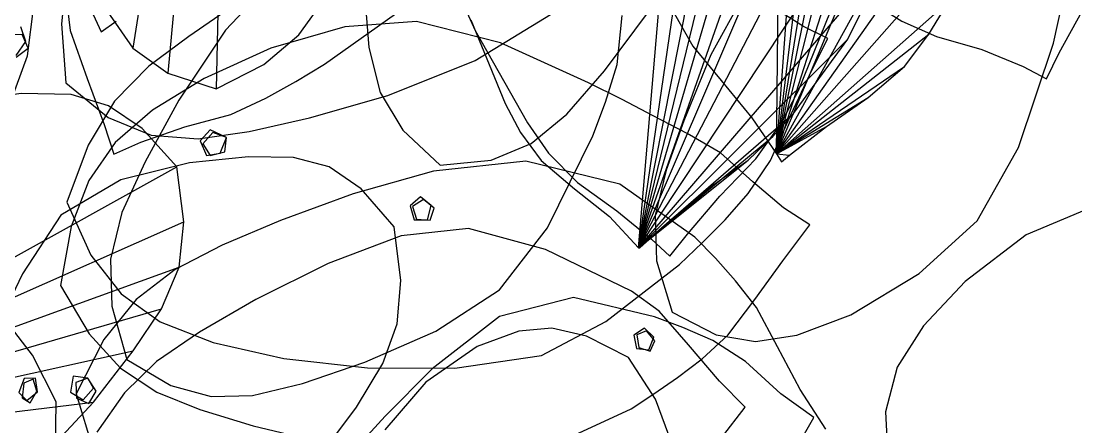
# Model space of a CAD drawing. Extents: x -23.2 to 18.8, y -18.4 to 11.3.
# Drawn here: x -4.2161 to -4.0751, y -0.6489 to -0.5947 of the extents above; entities that cross this region are included whole.
import ezdxf

# ---------------------------------------------------------------- set-up
doc = ezdxf.new("R2010")
doc.units = 0
doc.layers.add('FURNISHINGELEMENT', color=8, linetype='CONTINUOUS')

msp = doc.modelspace()

# ---------------------------------------------------------------- linework, layer by layer
at = {"layer": 'FURNISHINGELEMENT'}
for p, q in [((-4.11515, -0.61245, 4.45504), (-4.11397, -0.50754, 4.37193)), ((-4.1336, -0.625, 4.38993), (-4.12382, -0.51152, 4.30684)), ((-4.11515, -0.61245, 4.45504), (-4.10786, -0.51115, 4.37528)), ((-4.18797, -0.51232, 4.00612), (-4.20114, -0.59837, 3.94046)), ((-4.18797, -0.51232, 4.00612), (-4.19649, -0.60169, 3.93601)), ((-4.18797, -0.51232, 4.00612), (-4.19003, -0.6038, 3.93242)), ((-4.1336, -0.625, 4.38993), (-4.11734, -0.51476, 4.30967)), ((-4.11515, -0.61245, 4.45504), (-4.10336, -0.51499, 4.37923)), ((-4.1336, -0.625, 4.38993), (-4.1125, -0.51878, 4.31301)), ((-4.11515, -0.61245, 4.45504), (-4.09998, -0.51934, 4.38391)), ((-4.1336, -0.625, 4.38993), (-4.10885, -0.52386, 4.31689)), ((-4.11515, -0.61245, 4.45504), (-4.09726, -0.52428, 4.38931)), ((-4.1336, -0.625, 4.38993), (-4.106, -0.53085, 4.32173)), ((-4.11515, -0.61245, 4.45504), (-4.09445, -0.53016, 4.39541)), ((-4.11515, -0.61245, 4.45504), (-4.09109, -0.53749, 4.40251)), ((-4.1336, -0.625, 4.38993), (-4.10362, -0.54024, 4.32779)), ((-4.11515, -0.61245, 4.45504), (-4.08728, -0.54622, 4.41099)), ((-4.1336, -0.625, 4.38993), (-4.10168, -0.55074, 4.33434)), ((-4.11515, -0.61245, 4.45504), (-4.08381, -0.55582, 4.42111)), ((-4.1336, -0.625, 4.38993), (-4.10004, -0.56066, 4.3406)), ((-4.11515, -0.61245, 4.45504), (-4.08267, -0.56658, 4.43284)), ((-4.1336, -0.625, 4.38993), (-4.09882, -0.57256, 4.34849)), ((-4.11515, -0.61245, 4.45504), (-4.08582, -0.57926, 4.44225)), ((-4.16047, -0.58484, 4.30288), (-4.15542, -0.59601, 4.30993)), ((-4.1336, -0.625, 4.38993), (-4.10034, -0.58638, 4.35858)), ((-4.1056, -0.59714, 4.36756), (-4.10034, -0.58638, 4.35858)), ((-4.1056, -0.59714, 4.36756), (-4.10034, -0.58638, 4.35858)), ((-4.1056, -0.59714, 4.36756), (-4.10034, -0.58638, 4.35858)), ((-4.1056, -0.59714, 4.36756), (-4.10034, -0.58638, 4.35858)), ((-4.1056, -0.59714, 4.36756), (-4.10034, -0.58638, 4.35858)), ((-4.1056, -0.59714, 4.36756), (-4.10034, -0.58638, 4.35858)), ((-4.1056, -0.59714, 4.36756), (-4.10034, -0.58638, 4.35858)), ((-4.21006, -0.58849, 4.17257), (-4.21068, -0.59512, 4.16886)), ((-4.18134, -0.58807, 3.91808), (-4.18876, -0.59595, 3.90815)), ((-4.11833, -0.58913, 4.12724), (-4.12391, -0.59925, 4.11794)), ((-4.21023, -0.59035, 4.23331), (-4.20954, -0.59597, 4.23468)), ((-4.17026, -0.59047, 4.03719), (-4.16963, -0.59828, 4.03077)), ((-4.17896, -0.59658, 3.93977), (-4.17536, -0.59153, 3.94441)), ((-4.17896, -0.59658, 3.93977), (-4.17536, -0.59153, 3.94441)), ((-4.17896, -0.59658, 3.93977), (-4.17536, -0.59153, 3.94441)), ((-4.17896, -0.59658, 3.93977), (-4.17536, -0.59153, 3.94441)), ((-4.17896, -0.59658, 3.93977), (-4.17536, -0.59153, 3.94441)), ((-4.17896, -0.59658, 3.93977), (-4.17536, -0.59153, 3.94441)), ((-4.17896, -0.59658, 3.93977), (-4.17536, -0.59153, 3.94441)), ((-4.17896, -0.59658, 3.93977), (-4.17536, -0.59153, 3.94441)), ((-4.17896, -0.59658, 3.93977), (-4.17536, -0.59153, 3.94441)), ((-4.17896, -0.59658, 3.93977), (-4.17536, -0.59153, 3.94441)), ((-4.17896, -0.59658, 3.93977), (-4.17536, -0.59153, 3.94441)), ((-4.17896, -0.59658, 3.93977), (-4.17536, -0.59153, 3.94441)), ((-4.17896, -0.59658, 3.93977), (-4.17536, -0.59153, 3.94441)), ((-4.17896, -0.59658, 3.93977), (-4.17536, -0.59153, 3.94441)), ((-4.17896, -0.59658, 3.93977), (-4.17536, -0.59153, 3.94441)), ((-4.11222, -0.604, 4.30936), (-4.10678, -0.59064, 4.30348)), ((-4.21521, -0.59937, 4.23483), (-4.21439, -0.59268, 4.23886)), ((-4.18753, -0.59256, 4.25134), (-4.19368, -0.59678, 4.24558)), ((-4.17555, -0.60049, 4.23598), (-4.16468, -0.59278, 4.23114)), ((-4.13812, -0.60138, 4.03725), (-4.13213, -0.5933, 4.04494)), ((-4.11154, -0.59545, 4.29668), (-4.11637, -0.59243, 4.29941)), ((-4.11515, -0.61245, 4.45504), (-4.09214, -0.5921, 4.44912)), ((-4.10211, -0.59245, 4.5178), (-4.09839, -0.59475, 4.52006)), ((-4.09479, -0.59649, 4.45114), (-4.09214, -0.5921, 4.44912)), ((-4.09479, -0.59649, 4.45114), (-4.09214, -0.5921, 4.44912)), ((-4.09479, -0.59649, 4.45114), (-4.09214, -0.5921, 4.44912)), ((-4.09479, -0.59649, 4.45114), (-4.09214, -0.5921, 4.44912)), ((-4.09479, -0.59649, 4.45114), (-4.09214, -0.5921, 4.44912)), ((-4.09479, -0.59649, 4.45114), (-4.09214, -0.5921, 4.44912)), ((-4.07812, -0.59766, 4.14427), (-4.07698, -0.59241, 4.14566)), ((-4.20645, -0.59384, 4.15184), (-4.2054, -0.59616, 4.15239)), ((-4.2054, -0.59616, 4.15239), (-4.20338, -0.59473, 4.15328)), ((-4.20456, -0.59342, 3.94578), (-4.20114, -0.59837, 3.94046)), ((-4.20456, -0.59342, 3.94578), (-4.20114, -0.59837, 3.94046)), ((-4.20456, -0.59342, 3.94578), (-4.20114, -0.59837, 3.94046)), ((-4.20456, -0.59342, 3.94578), (-4.20114, -0.59837, 3.94046)), ((-4.20456, -0.59342, 3.94578), (-4.20114, -0.59837, 3.94046)), ((-4.20456, -0.59342, 3.94578), (-4.20114, -0.59837, 3.94046)), ((-4.20456, -0.59342, 3.94578), (-4.20114, -0.59837, 3.94046)), ((-4.20456, -0.59342, 3.94578), (-4.20114, -0.59837, 3.94046)), ((-4.20456, -0.59342, 3.94578), (-4.20114, -0.59837, 3.94046)), ((-4.20456, -0.59342, 3.94578), (-4.20114, -0.59837, 3.94046)), ((-4.20456, -0.59342, 3.94578), (-4.20114, -0.59837, 3.94046)), ((-4.20456, -0.59342, 3.94578), (-4.20114, -0.59837, 3.94046)), ((-4.15597, -0.59455, 4.3657), (-4.15139, -0.60575, 4.37604)), ((-4.15597, -0.59455, 4.3657), (-4.15139, -0.60575, 4.37604)), ((-4.15597, -0.59455, 4.3657), (-4.15139, -0.60575, 4.37604)), ((-4.15597, -0.59455, 4.3657), (-4.15139, -0.60575, 4.37604)), ((-4.15597, -0.59455, 4.3657), (-4.15139, -0.60575, 4.37604)), ((-4.15597, -0.59455, 4.3657), (-4.15139, -0.60575, 4.37604)), ((-4.15597, -0.59455, 4.3657), (-4.15139, -0.60575, 4.37604)), ((-4.15597, -0.59455, 4.3657), (-4.15139, -0.60575, 4.37604)), ((-4.15597, -0.59455, 4.3657), (-4.15139, -0.60575, 4.37604)), ((-4.15597, -0.59455, 4.3657), (-4.15139, -0.60575, 4.37604)), ((-4.15597, -0.59455, 4.3657), (-4.15139, -0.60575, 4.37604)), ((-4.15597, -0.59455, 4.3657), (-4.15139, -0.60575, 4.37604)), ((-4.15597, -0.59455, 4.3657), (-4.15139, -0.60575, 4.37604)), ((-4.15597, -0.59455, 4.3657), (-4.15139, -0.60575, 4.37604)), ((-4.15597, -0.59455, 4.3657), (-4.15139, -0.60575, 4.37604)), ((-4.15597, -0.59455, 4.3657), (-4.15139, -0.60575, 4.37604)), ((-4.15597, -0.59455, 4.3657), (-4.15139, -0.60575, 4.37604)), ((-4.15541, -0.59999, 4.19775), (-4.14534, -0.59387, 4.20474)), ((-4.13645, -0.60052, 3.93517), (-4.13579, -0.59398, 3.93593)), ((-4.12879, -0.59378, 4.45819), (-4.12634, -0.59806, 4.45867)), ((-4.12879, -0.59378, 4.45819), (-4.12634, -0.59806, 4.45867)), ((-4.12879, -0.59378, 4.45819), (-4.12634, -0.59806, 4.45867)), ((-4.12879, -0.59378, 4.45819), (-4.12634, -0.59806, 4.45867)), ((-4.12879, -0.59378, 4.45819), (-4.12634, -0.59806, 4.45867)), ((-4.12879, -0.59378, 4.45819), (-4.12634, -0.59806, 4.45867)), ((-4.12879, -0.59378, 4.45819), (-4.12634, -0.59806, 4.45867)), ((-4.12879, -0.59378, 4.45819), (-4.12634, -0.59806, 4.45867)), ((-4.12879, -0.59378, 4.45819), (-4.12634, -0.59806, 4.45867)), ((-4.12879, -0.59378, 4.45819), (-4.12634, -0.59806, 4.45867)), ((-4.12879, -0.59378, 4.45819), (-4.12634, -0.59806, 4.45867)), ((-4.12879, -0.59378, 4.45819), (-4.12634, -0.59806, 4.45867)), ((-4.12879, -0.59378, 4.45819), (-4.12634, -0.59806, 4.45867)), ((-4.12879, -0.59378, 4.45819), (-4.12634, -0.59806, 4.45867)), ((-4.12879, -0.59378, 4.45819), (-4.12634, -0.59806, 4.45867)), ((-4.12879, -0.59378, 4.45819), (-4.12634, -0.59806, 4.45867)), ((-4.12879, -0.59378, 4.45819), (-4.12634, -0.59806, 4.45867)), ((-4.12879, -0.59378, 4.45819), (-4.12634, -0.59806, 4.45867)), ((-4.09839, -0.59475, 4.52006), (-4.09376, -0.59678, 4.52192)), ((-4.07738, -0.59898, 4.52259), (-4.0743, -0.59343, 4.51998)), ((-4.21546, -0.59744, 4.08016), (-4.21611, -0.59551, 4.07897)), ((-4.21068, -0.59512, 4.16886), (-4.21012, -0.60298, 4.16584)), ((-4.20954, -0.59597, 4.23468), (-4.20724, -0.60238, 4.23573)), ((-4.18876, -0.59595, 3.90815), (-4.19502, -0.60531, 3.89816)), ((-4.17282, -0.5955, 4.3432), (-4.18271, -0.59835, 4.33219)), ((-4.16323, -0.59481, 4.35394), (-4.17282, -0.5955, 4.3432)), ((-4.15202, -0.59764, 4.36468), (-4.16323, -0.59481, 4.35394)), ((-4.15542, -0.59601, 4.30993), (-4.14843, -0.6083, 4.31425)), ((-4.10828, -0.59708, 4.29427), (-4.11154, -0.59545, 4.29668)), ((-4.21596, -0.59651, 4.08261), (-4.21804, -0.59659, 4.08315)), ((-4.21674, -0.59931, 4.0794), (-4.21546, -0.59744, 4.08016)), ((-4.21514, -0.59834, 4.08382), (-4.21596, -0.59651, 4.08261)), ((-4.19368, -0.59678, 4.24558), (-4.19903, -0.60074, 4.24075)), ((-4.18364, -0.60052, 3.93578), (-4.17896, -0.59658, 3.93977)), ((-4.18364, -0.60052, 3.93578), (-4.17896, -0.59658, 3.93977)), ((-4.18364, -0.60052, 3.93578), (-4.17896, -0.59658, 3.93977)), ((-4.18364, -0.60052, 3.93578), (-4.17896, -0.59658, 3.93977)), ((-4.18364, -0.60052, 3.93578), (-4.17896, -0.59658, 3.93977)), ((-4.18364, -0.60052, 3.93578), (-4.17896, -0.59658, 3.93977)), ((-4.18364, -0.60052, 3.93578), (-4.17896, -0.59658, 3.93977)), ((-4.18364, -0.60052, 3.93578), (-4.17896, -0.59658, 3.93977)), ((-4.18364, -0.60052, 3.93578), (-4.17896, -0.59658, 3.93977)), ((-4.18364, -0.60052, 3.93578), (-4.17896, -0.59658, 3.93977)), ((-4.18364, -0.60052, 3.93578), (-4.17896, -0.59658, 3.93977)), ((-4.18364, -0.60052, 3.93578), (-4.17896, -0.59658, 3.93977)), ((-4.18364, -0.60052, 3.93578), (-4.17896, -0.59658, 3.93977)), ((-4.18364, -0.60052, 3.93578), (-4.17896, -0.59658, 3.93977)), ((-4.18364, -0.60052, 3.93578), (-4.17896, -0.59658, 3.93977)), ((-4.1336, -0.625, 4.38993), (-4.1056, -0.59714, 4.36756)), ((-4.11515, -0.61245, 4.45504), (-4.09479, -0.59649, 4.45114)), ((-4.11287, -0.60707, 4.37686), (-4.1056, -0.59714, 4.36756)), ((-4.11287, -0.60707, 4.37686), (-4.1056, -0.59714, 4.36756)), ((-4.11287, -0.60707, 4.37686), (-4.1056, -0.59714, 4.36756)), ((-4.11287, -0.60707, 4.37686), (-4.1056, -0.59714, 4.36756)), ((-4.11287, -0.60707, 4.37686), (-4.1056, -0.59714, 4.36756)), ((-4.11287, -0.60707, 4.37686), (-4.1056, -0.59714, 4.36756)), ((-4.11037, -0.60121, 4.2937), (-4.10828, -0.59708, 4.29427)), ((-4.09804, -0.6008, 4.45287), (-4.09479, -0.59649, 4.45114)), ((-4.09804, -0.6008, 4.45287), (-4.09479, -0.59649, 4.45114)), ((-4.09804, -0.6008, 4.45287), (-4.09479, -0.59649, 4.45114)), ((-4.09804, -0.6008, 4.45287), (-4.09479, -0.59649, 4.45114)), ((-4.09804, -0.6008, 4.45287), (-4.09479, -0.59649, 4.45114)), ((-4.09376, -0.59678, 4.52192), (-4.08773, -0.59852, 4.5231)), ((-4.21672, -0.59955, 4.08511), (-4.21514, -0.59834, 4.08382)), ((-4.20114, -0.59837, 3.94046), (-4.19649, -0.60169, 3.93601)), ((-4.20114, -0.59837, 3.94046), (-4.19649, -0.60169, 3.93601)), ((-4.20114, -0.59837, 3.94046), (-4.19649, -0.60169, 3.93601)), ((-4.20114, -0.59837, 3.94046), (-4.19649, -0.60169, 3.93601)), ((-4.20114, -0.59837, 3.94046), (-4.19649, -0.60169, 3.93601)), ((-4.20114, -0.59837, 3.94046), (-4.19649, -0.60169, 3.93601)), ((-4.20114, -0.59837, 3.94046), (-4.19649, -0.60169, 3.93601)), ((-4.20114, -0.59837, 3.94046), (-4.19649, -0.60169, 3.93601)), ((-4.20114, -0.59837, 3.94046), (-4.19649, -0.60169, 3.93601)), ((-4.20114, -0.59837, 3.94046), (-4.19649, -0.60169, 3.93601)), ((-4.20114, -0.59837, 3.94046), (-4.19649, -0.60169, 3.93601)), ((-4.20114, -0.59837, 3.94046), (-4.19649, -0.60169, 3.93601)), ((-4.20114, -0.59837, 3.94046), (-4.19649, -0.60169, 3.93601)), ((-4.18271, -0.59835, 4.33219), (-4.19163, -0.60238, 4.322)), ((-4.16963, -0.59828, 4.03077), (-4.1681, -0.60426, 4.02558)), ((-4.14025, -0.60299, 4.37016), (-4.15202, -0.59764, 4.36468)), ((-4.12634, -0.59806, 4.45867), (-4.12255, -0.60268, 4.45831)), ((-4.12634, -0.59806, 4.45867), (-4.12255, -0.60268, 4.45831)), ((-4.12634, -0.59806, 4.45867), (-4.12255, -0.60268, 4.45831)), ((-4.12634, -0.59806, 4.45867), (-4.12255, -0.60268, 4.45831)), ((-4.12634, -0.59806, 4.45867), (-4.12255, -0.60268, 4.45831)), ((-4.12634, -0.59806, 4.45867), (-4.12255, -0.60268, 4.45831)), ((-4.12634, -0.59806, 4.45867), (-4.12255, -0.60268, 4.45831)), ((-4.12634, -0.59806, 4.45867), (-4.12255, -0.60268, 4.45831)), ((-4.12634, -0.59806, 4.45867), (-4.12255, -0.60268, 4.45831)), ((-4.12634, -0.59806, 4.45867), (-4.12255, -0.60268, 4.45831)), ((-4.12634, -0.59806, 4.45867), (-4.12255, -0.60268, 4.45831)), ((-4.12634, -0.59806, 4.45867), (-4.12255, -0.60268, 4.45831)), ((-4.12634, -0.59806, 4.45867), (-4.12255, -0.60268, 4.45831)), ((-4.12634, -0.59806, 4.45867), (-4.12255, -0.60268, 4.45831)), ((-4.12634, -0.59806, 4.45867), (-4.12255, -0.60268, 4.45831)), ((-4.12634, -0.59806, 4.45867), (-4.12255, -0.60268, 4.45831)), ((-4.12634, -0.59806, 4.45867), (-4.12255, -0.60268, 4.45831)), ((-4.12634, -0.59806, 4.45867), (-4.12255, -0.60268, 4.45831)), ((-4.08773, -0.59852, 4.5231), (-4.08221, -0.60079, 4.52371)), ((-4.08279, -0.61163, 4.13888), (-4.07812, -0.59766, 4.14427)), ((-4.07905, -0.60243, 4.52392), (-4.07738, -0.59898, 4.52259)), ((-4.21759, -0.60584, 4.23128), (-4.21521, -0.59937, 4.23483)), ((-4.16709, -0.60466, 4.19084), (-4.15541, -0.59999, 4.19775)), ((-4.12391, -0.59925, 4.11794), (-4.12755, -0.60806, 4.10984)), ((-4.19903, -0.60074, 4.24075), (-4.20358, -0.60542, 4.23639)), ((-4.19649, -0.60169, 3.93601), (-4.19003, -0.6038, 3.93242)), ((-4.19649, -0.60169, 3.93601), (-4.19003, -0.6038, 3.93242)), ((-4.19649, -0.60169, 3.93601), (-4.19003, -0.6038, 3.93242)), ((-4.19649, -0.60169, 3.93601), (-4.19003, -0.6038, 3.93242)), ((-4.19649, -0.60169, 3.93601), (-4.19003, -0.6038, 3.93242)), ((-4.19649, -0.60169, 3.93601), (-4.19003, -0.6038, 3.93242)), ((-4.19649, -0.60169, 3.93601), (-4.19003, -0.6038, 3.93242)), ((-4.19649, -0.60169, 3.93601), (-4.19003, -0.6038, 3.93242)), ((-4.19649, -0.60169, 3.93601), (-4.19003, -0.6038, 3.93242)), ((-4.19649, -0.60169, 3.93601), (-4.19003, -0.6038, 3.93242)), ((-4.19649, -0.60169, 3.93601), (-4.19003, -0.6038, 3.93242)), ((-4.19649, -0.60169, 3.93601), (-4.19003, -0.6038, 3.93242)), ((-4.19649, -0.60169, 3.93601), (-4.19003, -0.6038, 3.93242)), ((-4.19649, -0.60169, 3.93601), (-4.19003, -0.6038, 3.93242)), ((-4.19003, -0.6038, 3.93242), (-4.18364, -0.60052, 3.93578)), ((-4.19003, -0.6038, 3.93242), (-4.18364, -0.60052, 3.93578)), ((-4.19003, -0.6038, 3.93242), (-4.18364, -0.60052, 3.93578)), ((-4.19003, -0.6038, 3.93242), (-4.18364, -0.60052, 3.93578)), ((-4.19003, -0.6038, 3.93242), (-4.18364, -0.60052, 3.93578)), ((-4.19003, -0.6038, 3.93242), (-4.18364, -0.60052, 3.93578)), ((-4.19003, -0.6038, 3.93242), (-4.18364, -0.60052, 3.93578)), ((-4.19003, -0.6038, 3.93242), (-4.18364, -0.60052, 3.93578)), ((-4.19003, -0.6038, 3.93242), (-4.18364, -0.60052, 3.93578)), ((-4.19003, -0.6038, 3.93242), (-4.18364, -0.60052, 3.93578)), ((-4.19003, -0.6038, 3.93242), (-4.18364, -0.60052, 3.93578)), ((-4.19003, -0.6038, 3.93242), (-4.18364, -0.60052, 3.93578)), ((-4.19003, -0.6038, 3.93242), (-4.18364, -0.60052, 3.93578)), ((-4.19003, -0.6038, 3.93242), (-4.18364, -0.60052, 3.93578)), ((-4.19003, -0.6038, 3.93242), (-4.18364, -0.60052, 3.93578)), ((-4.17935, -0.60279, 4.23722), (-4.17555, -0.60049, 4.23598)), ((-4.14315, -0.60716, 4.03093), (-4.13812, -0.60138, 4.03725)), ((-4.138, -0.60557, 3.93382), (-4.13645, -0.60052, 3.93517)), ((-4.11515, -0.61245, 4.45504), (-4.09804, -0.6008, 4.45287)), ((-4.11321, -0.60725, 4.29206), (-4.11037, -0.60121, 4.2937)), ((-4.10292, -0.60493, 4.45428), (-4.09804, -0.6008, 4.45287)), ((-4.10292, -0.60493, 4.45428), (-4.09804, -0.6008, 4.45287)), ((-4.10292, -0.60493, 4.45428), (-4.09804, -0.6008, 4.45287)), ((-4.10292, -0.60493, 4.45428), (-4.09804, -0.6008, 4.45287)), ((-4.08221, -0.60079, 4.52371), (-4.07905, -0.60243, 4.52392)), ((-4.21012, -0.60298, 4.16584), (-4.20446, -0.60759, 4.16873)), ((-4.20724, -0.60238, 4.23573), (-4.205, -0.60854, 4.23604)), ((-4.19163, -0.60238, 4.322), (-4.19853, -0.60662, 4.31324)), ((-4.18338, -0.60503, 4.23821), (-4.17935, -0.60279, 4.23722)), ((-4.13587, -0.60516, 4.37144), (-4.14025, -0.60299, 4.37016)), ((-4.12255, -0.60268, 4.45831), (-4.11846, -0.60766, 4.45705)), ((-4.12255, -0.60268, 4.45831), (-4.11846, -0.60766, 4.45705)), ((-4.12255, -0.60268, 4.45831), (-4.11846, -0.60766, 4.45705)), ((-4.12255, -0.60268, 4.45831), (-4.11846, -0.60766, 4.45705)), ((-4.12255, -0.60268, 4.45831), (-4.11846, -0.60766, 4.45705)), ((-4.12255, -0.60268, 4.45831), (-4.11846, -0.60766, 4.45705)), ((-4.12255, -0.60268, 4.45831), (-4.11846, -0.60766, 4.45705)), ((-4.12255, -0.60268, 4.45831), (-4.11846, -0.60766, 4.45705)), ((-4.12255, -0.60268, 4.45831), (-4.11846, -0.60766, 4.45705)), ((-4.12255, -0.60268, 4.45831), (-4.11846, -0.60766, 4.45705)), ((-4.12255, -0.60268, 4.45831), (-4.11846, -0.60766, 4.45705)), ((-4.12255, -0.60268, 4.45831), (-4.11846, -0.60766, 4.45705)), ((-4.12255, -0.60268, 4.45831), (-4.11846, -0.60766, 4.45705)), ((-4.12255, -0.60268, 4.45831), (-4.11846, -0.60766, 4.45705)), ((-4.12255, -0.60268, 4.45831), (-4.11846, -0.60766, 4.45705)), ((-4.12255, -0.60268, 4.45831), (-4.11846, -0.60766, 4.45705)), ((-4.12255, -0.60268, 4.45831), (-4.11846, -0.60766, 4.45705)), ((-4.12255, -0.60268, 4.45831), (-4.11846, -0.60766, 4.45705)), ((-4.21605, -0.60442, 3.95179), (-4.225, -0.60561, 3.95978)), ((-4.21605, -0.60442, 3.95179), (-4.225, -0.60561, 3.95978)), ((-4.21605, -0.60442, 3.95179), (-4.225, -0.60561, 3.95978)), ((-4.21605, -0.60442, 3.95179), (-4.225, -0.60561, 3.95978)), ((-4.21605, -0.60442, 3.95179), (-4.225, -0.60561, 3.95978)), ((-4.21605, -0.60442, 3.95179), (-4.225, -0.60561, 3.95978)), ((-4.21605, -0.60442, 3.95179), (-4.225, -0.60561, 3.95978)), ((-4.21605, -0.60442, 3.95179), (-4.225, -0.60561, 3.95978)), ((-4.21605, -0.60442, 3.95179), (-4.225, -0.60561, 3.95978)), ((-4.21605, -0.60442, 3.95179), (-4.225, -0.60561, 3.95978)), ((-4.21605, -0.60442, 3.95179), (-4.225, -0.60561, 3.95978)), ((-4.21605, -0.60442, 3.95179), (-4.225, -0.60561, 3.95978)), ((-4.21605, -0.60442, 3.95179), (-4.225, -0.60561, 3.95978)), ((-4.21605, -0.60442, 3.95179), (-4.225, -0.60561, 3.95978)), ((-4.21605, -0.60442, 3.95179), (-4.225, -0.60561, 3.95978)), ((-4.20937, -0.60454, 3.94514), (-4.21605, -0.60442, 3.95179)), ((-4.20937, -0.60454, 3.94514), (-4.21605, -0.60442, 3.95179)), ((-4.20937, -0.60454, 3.94514), (-4.21605, -0.60442, 3.95179)), ((-4.20937, -0.60454, 3.94514), (-4.21605, -0.60442, 3.95179)), ((-4.20937, -0.60454, 3.94514), (-4.21605, -0.60442, 3.95179)), ((-4.20937, -0.60454, 3.94514), (-4.21605, -0.60442, 3.95179)), ((-4.20937, -0.60454, 3.94514), (-4.21605, -0.60442, 3.95179)), ((-4.20937, -0.60454, 3.94514), (-4.21605, -0.60442, 3.95179)), ((-4.20937, -0.60454, 3.94514), (-4.21605, -0.60442, 3.95179)), ((-4.20937, -0.60454, 3.94514), (-4.21605, -0.60442, 3.95179)), ((-4.20937, -0.60454, 3.94514), (-4.21605, -0.60442, 3.95179)), ((-4.20937, -0.60454, 3.94514), (-4.21605, -0.60442, 3.95179)), ((-4.20937, -0.60454, 3.94514), (-4.21605, -0.60442, 3.95179)), ((-4.20937, -0.60454, 3.94514), (-4.21605, -0.60442, 3.95179)), ((-4.20937, -0.60454, 3.94514), (-4.21605, -0.60442, 3.95179)), ((-4.2044, -0.60603, 3.93992), (-4.20937, -0.60454, 3.94514)), ((-4.2044, -0.60603, 3.93992), (-4.20937, -0.60454, 3.94514)), ((-4.2044, -0.60603, 3.93992), (-4.20937, -0.60454, 3.94514)), ((-4.2044, -0.60603, 3.93992), (-4.20937, -0.60454, 3.94514)), ((-4.2044, -0.60603, 3.93992), (-4.20937, -0.60454, 3.94514)), ((-4.2044, -0.60603, 3.93992), (-4.20937, -0.60454, 3.94514)), ((-4.2044, -0.60603, 3.93992), (-4.20937, -0.60454, 3.94514)), ((-4.2044, -0.60603, 3.93992), (-4.20937, -0.60454, 3.94514)), ((-4.2044, -0.60603, 3.93992), (-4.20937, -0.60454, 3.94514)), ((-4.2044, -0.60603, 3.93992), (-4.20937, -0.60454, 3.94514)), ((-4.2044, -0.60603, 3.93992), (-4.20937, -0.60454, 3.94514)), ((-4.2044, -0.60603, 3.93992), (-4.20937, -0.60454, 3.94514)), ((-4.2044, -0.60603, 3.93992), (-4.20937, -0.60454, 3.94514)), ((-4.2044, -0.60603, 3.93992), (-4.20937, -0.60454, 3.94514)), ((-4.2044, -0.60603, 3.93992), (-4.20937, -0.60454, 3.94514)), ((-4.1681, -0.60426, 4.02558), (-4.16509, -0.60929, 4.02136)), ((-4.11456, -0.60845, 4.31096), (-4.11222, -0.604, 4.30936)), ((-4.20358, -0.60542, 4.23639), (-4.20714, -0.61129, 4.2328)), ((-4.1999, -0.60909, 3.9355), (-4.2044, -0.60603, 3.93992)), ((-4.1999, -0.60909, 3.9355), (-4.2044, -0.60603, 3.93992)), ((-4.1999, -0.60909, 3.9355), (-4.2044, -0.60603, 3.93992)), ((-4.1999, -0.60909, 3.9355), (-4.2044, -0.60603, 3.93992)), ((-4.1999, -0.60909, 3.9355), (-4.2044, -0.60603, 3.93992)), ((-4.1999, -0.60909, 3.9355), (-4.2044, -0.60603, 3.93992)), ((-4.1999, -0.60909, 3.9355), (-4.2044, -0.60603, 3.93992)), ((-4.1999, -0.60909, 3.9355), (-4.2044, -0.60603, 3.93992)), ((-4.1999, -0.60909, 3.9355), (-4.2044, -0.60603, 3.93992)), ((-4.1999, -0.60909, 3.9355), (-4.2044, -0.60603, 3.93992)), ((-4.1999, -0.60909, 3.9355), (-4.2044, -0.60603, 3.93992)), ((-4.1999, -0.60909, 3.9355), (-4.2044, -0.60603, 3.93992)), ((-4.1999, -0.60909, 3.9355), (-4.2044, -0.60603, 3.93992)), ((-4.1999, -0.60909, 3.9355), (-4.2044, -0.60603, 3.93992)), ((-4.1999, -0.60909, 3.9355), (-4.2044, -0.60603, 3.93992)), ((-4.19502, -0.60531, 3.89816), (-4.19951, -0.61351, 3.89018)), ((-4.18807, -0.60719, 4.23853), (-4.18338, -0.60503, 4.23821)), ((-4.17756, -0.60767, 4.18504), (-4.16709, -0.60466, 4.19084)), ((-4.15139, -0.60575, 4.37604), (-4.14934, -0.6096, 4.37955)), ((-4.15139, -0.60575, 4.37604), (-4.14934, -0.6096, 4.37955)), ((-4.15139, -0.60575, 4.37604), (-4.14934, -0.6096, 4.37955)), ((-4.15139, -0.60575, 4.37604), (-4.14934, -0.6096, 4.37955)), ((-4.15139, -0.60575, 4.37604), (-4.14934, -0.6096, 4.37955)), ((-4.15139, -0.60575, 4.37604), (-4.14934, -0.6096, 4.37955)), ((-4.15139, -0.60575, 4.37604), (-4.14934, -0.6096, 4.37955)), ((-4.15139, -0.60575, 4.37604), (-4.14934, -0.6096, 4.37955)), ((-4.15139, -0.60575, 4.37604), (-4.14934, -0.6096, 4.37955)), ((-4.15139, -0.60575, 4.37604), (-4.14934, -0.6096, 4.37955)), ((-4.15139, -0.60575, 4.37604), (-4.14934, -0.6096, 4.37955)), ((-4.15139, -0.60575, 4.37604), (-4.14934, -0.6096, 4.37955)), ((-4.15139, -0.60575, 4.37604), (-4.14934, -0.6096, 4.37955)), ((-4.15139, -0.60575, 4.37604), (-4.14934, -0.6096, 4.37955)), ((-4.15139, -0.60575, 4.37604), (-4.14934, -0.6096, 4.37955)), ((-4.15139, -0.60575, 4.37604), (-4.14934, -0.6096, 4.37955)), ((-4.15139, -0.60575, 4.37604), (-4.14934, -0.6096, 4.37955)), ((-4.1397, -0.61006, 3.93182), (-4.138, -0.60557, 3.93382)), ((-4.13152, -0.60741, 4.37215), (-4.13587, -0.60516, 4.37144)), ((-4.11515, -0.61245, 4.45504), (-4.10292, -0.60493, 4.45428)), ((-4.10845, -0.6088, 4.45499), (-4.10292, -0.60493, 4.45428)), ((-4.10845, -0.6088, 4.45499), (-4.10292, -0.60493, 4.45428)), ((-4.10845, -0.6088, 4.45499), (-4.10292, -0.60493, 4.45428)), ((-4.19853, -0.60662, 4.31324), (-4.20352, -0.61096, 4.30605)), ((-4.19422, -0.60886, 4.23805), (-4.18807, -0.60719, 4.23853)), ((-4.14791, -0.61108, 4.02566), (-4.14315, -0.60716, 4.03093)), ((-4.1336, -0.625, 4.38993), (-4.11287, -0.60707, 4.37686)), ((-4.12709, -0.60972, 4.37203), (-4.13152, -0.60741, 4.37215)), ((-4.11594, -0.61334, 4.28952), (-4.11321, -0.60725, 4.29206)), ((-4.11564, -0.61016, 4.37975), (-4.11287, -0.60707, 4.37686)), ((-4.11564, -0.61016, 4.37975), (-4.11287, -0.60707, 4.37686)), ((-4.11564, -0.61016, 4.37975), (-4.11287, -0.60707, 4.37686)), ((-4.11564, -0.61016, 4.37975), (-4.11287, -0.60707, 4.37686)), ((-4.11564, -0.61016, 4.37975), (-4.11287, -0.60707, 4.37686)), ((-4.205, -0.60854, 4.23604), (-4.20367, -0.61251, 4.23565)), ((-4.20446, -0.60759, 4.16873), (-4.19871, -0.60998, 4.1722)), ((-4.20008, -0.61091, 4.23693), (-4.19422, -0.60886, 4.23805)), ((-4.1856, -0.60946, 4.18051), (-4.17756, -0.60767, 4.18504)), ((-4.14843, -0.6083, 4.31425), (-4.14559, -0.61237, 4.3152)), ((-4.12755, -0.60806, 4.10984), (-4.12987, -0.61465, 4.10312)), ((-4.11846, -0.60766, 4.45705), (-4.11515, -0.61245, 4.45504)), ((-4.11846, -0.60766, 4.45705), (-4.11515, -0.61245, 4.45504)), ((-4.11846, -0.60766, 4.45705), (-4.11515, -0.61245, 4.45504)), ((-4.11846, -0.60766, 4.45705), (-4.11515, -0.61245, 4.45504)), ((-4.11846, -0.60766, 4.45705), (-4.11515, -0.61245, 4.45504)), ((-4.11846, -0.60766, 4.45705), (-4.11515, -0.61245, 4.45504)), ((-4.11846, -0.60766, 4.45705), (-4.11515, -0.61245, 4.45504)), ((-4.11846, -0.60766, 4.45705), (-4.11515, -0.61245, 4.45504)), ((-4.11846, -0.60766, 4.45705), (-4.11515, -0.61245, 4.45504)), ((-4.11846, -0.60766, 4.45705), (-4.11515, -0.61245, 4.45504)), ((-4.11846, -0.60766, 4.45705), (-4.11515, -0.61245, 4.45504)), ((-4.11846, -0.60766, 4.45705), (-4.11515, -0.61245, 4.45504)), ((-4.11846, -0.60766, 4.45705), (-4.11515, -0.61245, 4.45504)), ((-4.11846, -0.60766, 4.45705), (-4.11515, -0.61245, 4.45504)), ((-4.11846, -0.60766, 4.45705), (-4.11515, -0.61245, 4.45504)), ((-4.11846, -0.60766, 4.45705), (-4.11515, -0.61245, 4.45504)), ((-4.11846, -0.60766, 4.45705), (-4.11515, -0.61245, 4.45504)), ((-4.11846, -0.60766, 4.45705), (-4.11515, -0.61245, 4.45504)), ((-4.11792, -0.61311, 4.31235), (-4.11456, -0.60845, 4.31096)), ((-4.11515, -0.61245, 4.45504), (-4.10845, -0.6088, 4.45499)), ((-4.1134, -0.61265, 4.45468), (-4.10845, -0.6088, 4.45499)), ((-4.1134, -0.61265, 4.45468), (-4.10845, -0.6088, 4.45499)), ((-4.19527, -0.61418, 3.93181), (-4.1999, -0.60909, 3.9355)), ((-4.19527, -0.61418, 3.93181), (-4.1999, -0.60909, 3.9355)), ((-4.19527, -0.61418, 3.93181), (-4.1999, -0.60909, 3.9355)), ((-4.19527, -0.61418, 3.93181), (-4.1999, -0.60909, 3.9355)), ((-4.19527, -0.61418, 3.93181), (-4.1999, -0.60909, 3.9355)), ((-4.19527, -0.61418, 3.93181), (-4.1999, -0.60909, 3.9355)), ((-4.19527, -0.61418, 3.93181), (-4.1999, -0.60909, 3.9355)), ((-4.19527, -0.61418, 3.93181), (-4.1999, -0.60909, 3.9355)), ((-4.19527, -0.61418, 3.93181), (-4.1999, -0.60909, 3.9355)), ((-4.19527, -0.61418, 3.93181), (-4.1999, -0.60909, 3.9355)), ((-4.19527, -0.61418, 3.93181), (-4.1999, -0.60909, 3.9355)), ((-4.19527, -0.61418, 3.93181), (-4.1999, -0.60909, 3.9355)), ((-4.19527, -0.61418, 3.93181), (-4.1999, -0.60909, 3.9355)), ((-4.19527, -0.61418, 3.93181), (-4.1999, -0.60909, 3.9355)), ((-4.19527, -0.61418, 3.93181), (-4.1999, -0.60909, 3.9355)), ((-4.19871, -0.60998, 4.1722), (-4.19243, -0.61044, 4.17626)), ((-4.19243, -0.61044, 4.17626), (-4.1856, -0.60946, 4.18051)), ((-4.19084, -0.60923, 3.91881), (-4.19216, -0.61074, 3.91781)), ((-4.19047, -0.60962, 3.91895), (-4.19182, -0.61111, 3.91995)), ((-4.18864, -0.61028, 3.91945), (-4.19084, -0.60923, 3.91881)), ((-4.18864, -0.61028, 3.91945), (-4.19047, -0.60962, 3.91895)), ((-4.16509, -0.60929, 4.02136), (-4.16008, -0.61398, 4.01801)), ((-4.14934, -0.6096, 4.37955), (-4.1466, -0.61334, 4.38291)), ((-4.14934, -0.6096, 4.37955), (-4.1466, -0.61334, 4.38291)), ((-4.14934, -0.6096, 4.37955), (-4.1466, -0.61334, 4.38291)), ((-4.14934, -0.6096, 4.37955), (-4.1466, -0.61334, 4.38291)), ((-4.14934, -0.6096, 4.37955), (-4.1466, -0.61334, 4.38291)), ((-4.14934, -0.6096, 4.37955), (-4.1466, -0.61334, 4.38291)), ((-4.14934, -0.6096, 4.37955), (-4.1466, -0.61334, 4.38291)), ((-4.14934, -0.6096, 4.37955), (-4.1466, -0.61334, 4.38291)), ((-4.14934, -0.6096, 4.37955), (-4.1466, -0.61334, 4.38291)), ((-4.14934, -0.6096, 4.37955), (-4.1466, -0.61334, 4.38291)), ((-4.14934, -0.6096, 4.37955), (-4.1466, -0.61334, 4.38291)), ((-4.14934, -0.6096, 4.37955), (-4.1466, -0.61334, 4.38291)), ((-4.14934, -0.6096, 4.37955), (-4.1466, -0.61334, 4.38291)), ((-4.14934, -0.6096, 4.37955), (-4.1466, -0.61334, 4.38291)), ((-4.14934, -0.6096, 4.37955), (-4.1466, -0.61334, 4.38291)), ((-4.14934, -0.6096, 4.37955), (-4.1466, -0.61334, 4.38291)), ((-4.14934, -0.6096, 4.37955), (-4.1466, -0.61334, 4.38291)), ((-4.14576, -0.62235, 3.92488), (-4.1397, -0.61006, 3.93182)), ((-4.1336, -0.625, 4.38993), (-4.11564, -0.61016, 4.37975)), ((-4.12264, -0.61231, 4.3708), (-4.12709, -0.60972, 4.37203)), ((-4.11894, -0.61332, 4.38266), (-4.11564, -0.61016, 4.37975)), ((-4.11894, -0.61332, 4.38266), (-4.11564, -0.61016, 4.37975)), ((-4.11894, -0.61332, 4.38266), (-4.11564, -0.61016, 4.37975)), ((-4.11894, -0.61332, 4.38266), (-4.11564, -0.61016, 4.37975)), ((-4.20714, -0.61129, 4.2328), (-4.20998, -0.61893, 4.22993)), ((-4.20352, -0.61096, 4.30605), (-4.20705, -0.616, 4.30029)), ((-4.20367, -0.61251, 4.23565), (-4.20008, -0.61091, 4.23693)), ((-4.19216, -0.61074, 3.91781), (-4.19131, -0.61269, 3.91773)), ((-4.19182, -0.61111, 3.91995), (-4.19083, -0.61268, 3.92107)), ((-4.18947, -0.61238, 3.91867), (-4.18864, -0.61028, 3.91945)), ((-4.18887, -0.61217, 3.92076), (-4.18864, -0.61028, 3.91945)), ((-4.15329, -0.61328, 4.02139), (-4.14791, -0.61108, 4.02566)), ((-4.08832, -0.62139, 4.13028), (-4.08279, -0.61163, 4.13888)), ((-4.18569, -0.61284, 4.04121), (-4.1936, -0.61364, 4.05068)), ((-4.19131, -0.61269, 3.91773), (-4.18947, -0.61238, 3.91867)), ((-4.19083, -0.61268, 3.92107), (-4.18887, -0.61217, 3.92076)), ((-4.1797, -0.61294, 4.03352), (-4.18569, -0.61284, 4.04121)), ((-4.17491, -0.61417, 4.02723), (-4.1797, -0.61294, 4.03352)), ((-4.14559, -0.61237, 4.3152), (-4.14173, -0.6163, 4.31561)), ((-4.11829, -0.61618, 4.36775), (-4.12264, -0.61231, 4.3708)), ((-4.11515, -0.61245, 4.45504), (-4.1134, -0.61265, 4.45468)), ((-4.11515, -0.61245, 4.45504), (-4.11447, -0.61352, 4.45455)), ((-4.11447, -0.61352, 4.45455), (-4.1134, -0.61265, 4.45468)), ((-4.26474, -0.65279, 4.0163), (-4.19527, -0.61418, 3.93181)), ((-4.1936, -0.61364, 4.05068), (-4.20277, -0.61593, 4.06155)), ((-4.19951, -0.61351, 3.89018), (-4.2026, -0.6203, 3.8837)), ((-4.19434, -0.62152, 3.93576), (-4.19527, -0.61418, 3.93181)), ((-4.19434, -0.62152, 3.93576), (-4.19527, -0.61418, 3.93181)), ((-4.19434, -0.62152, 3.93576), (-4.19527, -0.61418, 3.93181)), ((-4.19434, -0.62152, 3.93576), (-4.19527, -0.61418, 3.93181)), ((-4.19434, -0.62152, 3.93576), (-4.19527, -0.61418, 3.93181)), ((-4.19434, -0.62152, 3.93576), (-4.19527, -0.61418, 3.93181)), ((-4.19434, -0.62152, 3.93576), (-4.19527, -0.61418, 3.93181)), ((-4.19434, -0.62152, 3.93576), (-4.19527, -0.61418, 3.93181)), ((-4.19434, -0.62152, 3.93576), (-4.19527, -0.61418, 3.93181)), ((-4.19434, -0.62152, 3.93576), (-4.19527, -0.61418, 3.93181)), ((-4.19434, -0.62152, 3.93576), (-4.19527, -0.61418, 3.93181)), ((-4.19434, -0.62152, 3.93576), (-4.19527, -0.61418, 3.93181)), ((-4.19434, -0.62152, 3.93576), (-4.19527, -0.61418, 3.93181)), ((-4.19434, -0.62152, 3.93576), (-4.19527, -0.61418, 3.93181)), ((-4.17064, -0.61711, 4.0222), (-4.17491, -0.61417, 4.02723)), ((-4.14865, -0.61343, 4.39078), (-4.16097, -0.61475, 4.38324)), ((-4.16008, -0.61398, 4.01801), (-4.15329, -0.61328, 4.02139)), ((-4.13607, -0.61652, 4.39919), (-4.14865, -0.61343, 4.39078)), ((-4.1466, -0.61334, 4.38291), (-4.14215, -0.61712, 4.38587)), ((-4.1466, -0.61334, 4.38291), (-4.14215, -0.61712, 4.38587)), ((-4.1466, -0.61334, 4.38291), (-4.14215, -0.61712, 4.38587)), ((-4.1466, -0.61334, 4.38291), (-4.14215, -0.61712, 4.38587)), ((-4.1466, -0.61334, 4.38291), (-4.14215, -0.61712, 4.38587)), ((-4.1466, -0.61334, 4.38291), (-4.14215, -0.61712, 4.38587)), ((-4.1466, -0.61334, 4.38291), (-4.14215, -0.61712, 4.38587)), ((-4.1466, -0.61334, 4.38291), (-4.14215, -0.61712, 4.38587)), ((-4.1466, -0.61334, 4.38291), (-4.14215, -0.61712, 4.38587)), ((-4.1466, -0.61334, 4.38291), (-4.14215, -0.61712, 4.38587)), ((-4.1466, -0.61334, 4.38291), (-4.14215, -0.61712, 4.38587)), ((-4.1466, -0.61334, 4.38291), (-4.14215, -0.61712, 4.38587)), ((-4.1466, -0.61334, 4.38291), (-4.14215, -0.61712, 4.38587)), ((-4.1466, -0.61334, 4.38291), (-4.14215, -0.61712, 4.38587)), ((-4.1466, -0.61334, 4.38291), (-4.14215, -0.61712, 4.38587)), ((-4.1466, -0.61334, 4.38291), (-4.14215, -0.61712, 4.38587)), ((-4.1466, -0.61334, 4.38291), (-4.14215, -0.61712, 4.38587)), ((-4.1336, -0.625, 4.38993), (-4.11894, -0.61332, 4.38266)), ((-4.12382, -0.61677, 4.38546), (-4.11894, -0.61332, 4.38266)), ((-4.12382, -0.61677, 4.38546), (-4.11894, -0.61332, 4.38266)), ((-4.12382, -0.61677, 4.38546), (-4.11894, -0.61332, 4.38266)), ((-4.12272, -0.61813, 4.31323), (-4.11792, -0.61311, 4.31235)), ((-4.11895, -0.61775, 4.28747), (-4.11594, -0.61334, 4.28952)), ((-4.16097, -0.61475, 4.38324), (-4.1717, -0.61778, 4.37629)), ((-4.12987, -0.61465, 4.10312), (-4.13136, -0.62071, 4.09721)), ((-4.20277, -0.61593, 4.06155), (-4.21079, -0.62064, 4.07262)), ((-4.20705, -0.616, 4.30029), (-4.20941, -0.62218, 4.2957)), ((-4.16625, -0.62222, 4.01824), (-4.17064, -0.61711, 4.0222)), ((-4.14215, -0.61712, 4.38587), (-4.13747, -0.62082, 4.38813)), ((-4.14215, -0.61712, 4.38587), (-4.13747, -0.62082, 4.38813)), ((-4.14215, -0.61712, 4.38587), (-4.13747, -0.62082, 4.38813)), ((-4.14215, -0.61712, 4.38587), (-4.13747, -0.62082, 4.38813)), ((-4.14215, -0.61712, 4.38587), (-4.13747, -0.62082, 4.38813)), ((-4.14215, -0.61712, 4.38587), (-4.13747, -0.62082, 4.38813)), ((-4.14215, -0.61712, 4.38587), (-4.13747, -0.62082, 4.38813)), ((-4.14215, -0.61712, 4.38587), (-4.13747, -0.62082, 4.38813)), ((-4.14215, -0.61712, 4.38587), (-4.13747, -0.62082, 4.38813)), ((-4.14215, -0.61712, 4.38587), (-4.13747, -0.62082, 4.38813)), ((-4.14215, -0.61712, 4.38587), (-4.13747, -0.62082, 4.38813)), ((-4.14215, -0.61712, 4.38587), (-4.13747, -0.62082, 4.38813)), ((-4.14215, -0.61712, 4.38587), (-4.13747, -0.62082, 4.38813)), ((-4.14215, -0.61712, 4.38587), (-4.13747, -0.62082, 4.38813)), ((-4.14215, -0.61712, 4.38587), (-4.13747, -0.62082, 4.38813)), ((-4.14215, -0.61712, 4.38587), (-4.13747, -0.62082, 4.38813)), ((-4.14215, -0.61712, 4.38587), (-4.13747, -0.62082, 4.38813)), ((-4.14173, -0.6163, 4.31561), (-4.1365, -0.62008, 4.31512)), ((-4.12607, -0.62357, 4.40714), (-4.13607, -0.61652, 4.39919)), ((-4.1336, -0.625, 4.38993), (-4.12382, -0.61677, 4.38546)), ((-4.1288, -0.62086, 4.38805), (-4.12382, -0.61677, 4.38546)), ((-4.1288, -0.62086, 4.38805), (-4.12382, -0.61677, 4.38546)), ((-4.1142, -0.61966, 4.36361), (-4.11829, -0.61618, 4.36775)), ((-4.1717, -0.61778, 4.37629), (-4.1814, -0.62135, 4.36978)), ((-4.16271, -0.61818, 4.00782), (-4.1641, -0.61938, 4.00694)), ((-4.16233, -0.61857, 4.00743), (-4.16378, -0.61949, 4.00853)), ((-4.16129, -0.61934, 4.00816), (-4.16271, -0.61818, 4.00782)), ((-4.16088, -0.61969, 4.00777), (-4.16233, -0.61857, 4.00743)), ((-4.12703, -0.62316, 4.3131), (-4.12272, -0.61813, 4.31323)), ((-4.12202, -0.62125, 4.28541), (-4.11895, -0.61775, 4.28747)), ((-4.20998, -0.61893, 4.22993), (-4.20676, -0.626, 4.2324)), ((-4.1641, -0.61938, 4.00694), (-4.16354, -0.62128, 4.00674)), ((-4.16378, -0.61949, 4.00853), (-4.16323, -0.62117, 4.00954)), ((-4.1618, -0.62125, 4.00749), (-4.16129, -0.61934, 4.00816)), ((-4.16144, -0.6213, 4.00907), (-4.16088, -0.61969, 4.00777)), ((-4.1365, -0.62008, 4.31512), (-4.13187, -0.62386, 4.31376)), ((-4.11068, -0.62195, 4.35915), (-4.1142, -0.61966, 4.36361)), ((-4.07318, -0.61968, 4.18955), (-4.0818, -0.62327, 4.17846)), ((-4.26474, -0.65279, 4.0163), (-4.19434, -0.62152, 3.93576)), ((-4.21079, -0.62064, 4.07262), (-4.21588, -0.62849, 4.08279)), ((-4.2026, -0.6203, 3.8837), (-4.20415, -0.6265, 3.87818)), ((-4.19498, -0.62757, 3.94071), (-4.19434, -0.62152, 3.93576)), ((-4.19498, -0.62757, 3.94071), (-4.19434, -0.62152, 3.93576)), ((-4.19498, -0.62757, 3.94071), (-4.19434, -0.62152, 3.93576)), ((-4.19498, -0.62757, 3.94071), (-4.19434, -0.62152, 3.93576)), ((-4.19498, -0.62757, 3.94071), (-4.19434, -0.62152, 3.93576)), ((-4.19498, -0.62757, 3.94071), (-4.19434, -0.62152, 3.93576)), ((-4.19498, -0.62757, 3.94071), (-4.19434, -0.62152, 3.93576)), ((-4.19498, -0.62757, 3.94071), (-4.19434, -0.62152, 3.93576)), ((-4.19498, -0.62757, 3.94071), (-4.19434, -0.62152, 3.93576)), ((-4.19498, -0.62757, 3.94071), (-4.19434, -0.62152, 3.93576)), ((-4.19498, -0.62757, 3.94071), (-4.19434, -0.62152, 3.93576)), ((-4.19498, -0.62757, 3.94071), (-4.19434, -0.62152, 3.93576)), ((-4.19498, -0.62757, 3.94071), (-4.19434, -0.62152, 3.93576)), ((-4.1814, -0.62135, 4.36978), (-4.1892, -0.62466, 4.36445)), ((-4.16354, -0.62128, 4.00674), (-4.1618, -0.62125, 4.00749)), ((-4.16323, -0.62117, 4.00954), (-4.16144, -0.6213, 4.00907)), ((-4.13747, -0.62082, 4.38813), (-4.1336, -0.625, 4.38993)), ((-4.13747, -0.62082, 4.38813), (-4.1336, -0.625, 4.38993)), ((-4.13747, -0.62082, 4.38813), (-4.1336, -0.625, 4.38993)), ((-4.13747, -0.62082, 4.38813), (-4.1336, -0.625, 4.38993)), ((-4.13747, -0.62082, 4.38813), (-4.1336, -0.625, 4.38993)), ((-4.13747, -0.62082, 4.38813), (-4.1336, -0.625, 4.38993)), ((-4.13747, -0.62082, 4.38813), (-4.1336, -0.625, 4.38993)), ((-4.13747, -0.62082, 4.38813), (-4.1336, -0.625, 4.38993)), ((-4.13747, -0.62082, 4.38813), (-4.1336, -0.625, 4.38993)), ((-4.13747, -0.62082, 4.38813), (-4.1336, -0.625, 4.38993)), ((-4.13747, -0.62082, 4.38813), (-4.1336, -0.625, 4.38993)), ((-4.13747, -0.62082, 4.38813), (-4.1336, -0.625, 4.38993)), ((-4.13747, -0.62082, 4.38813), (-4.1336, -0.625, 4.38993)), ((-4.13747, -0.62082, 4.38813), (-4.1336, -0.625, 4.38993)), ((-4.13747, -0.62082, 4.38813), (-4.1336, -0.625, 4.38993)), ((-4.13747, -0.62082, 4.38813), (-4.1336, -0.625, 4.38993)), ((-4.13747, -0.62082, 4.38813), (-4.1336, -0.625, 4.38993)), ((-4.1336, -0.625, 4.38993), (-4.1288, -0.62086, 4.38805)), ((-4.1334, -0.625, 4.38994), (-4.1288, -0.62086, 4.38805)), ((-4.13136, -0.62071, 4.09721), (-4.13117, -0.62673, 4.09265)), ((-4.12503, -0.62431, 4.28311), (-4.12202, -0.62125, 4.28541)), ((-4.0961, -0.62844, 4.12113), (-4.08832, -0.62139, 4.13028)), ((-4.20941, -0.62218, 4.2957), (-4.21081, -0.63003, 4.29214)), ((-4.16534, -0.62939, 4.02217), (-4.16625, -0.62222, 4.01824)), ((-4.15629, -0.62244, 4.44769), (-4.16531, -0.62341, 4.43796)), ((-4.14603, -0.62522, 4.45595), (-4.15629, -0.62244, 4.44769)), ((-4.15214, -0.63063, 3.91509), (-4.14576, -0.62235, 3.92488)), ((-4.11429, -0.62674, 4.35778), (-4.11068, -0.62195, 4.35915)), ((-4.16531, -0.62341, 4.43796), (-4.17507, -0.62712, 4.42909)), ((-4.13187, -0.62386, 4.31376), (-4.12938, -0.62612, 4.31267)), ((-4.12938, -0.62612, 4.31267), (-4.12703, -0.62316, 4.3131)), ((-4.12809, -0.62724, 4.28083), (-4.12503, -0.62431, 4.28311)), ((-4.12331, -0.62639, 4.40949), (-4.12607, -0.62357, 4.40714)), ((-4.0818, -0.62327, 4.17846), (-4.08992, -0.6295, 4.16705)), ((-4.1892, -0.62466, 4.36445), (-4.19549, -0.6279, 4.35989)), ((-4.1345, -0.63077, 4.46189), (-4.14603, -0.62522, 4.45595)), ((-4.1336, -0.625, 4.38993), (-4.1334, -0.625, 4.38994)), ((-4.20676, -0.626, 4.2324), (-4.20269, -0.63115, 4.2352)), ((-4.20415, -0.6265, 3.87818), (-4.20396, -0.63279, 3.87371)), ((-4.17507, -0.62712, 4.42909), (-4.18472, -0.6319, 4.42097)), ((-4.13117, -0.62673, 4.09265), (-4.1291, -0.63359, 4.08919)), ((-4.12064, -0.62943, 4.41193), (-4.12331, -0.62639, 4.40949)), ((-4.11805, -0.63192, 4.35507), (-4.11429, -0.62674, 4.35778)), ((-4.26474, -0.65279, 4.0163), (-4.19498, -0.62757, 3.94071)), ((-4.21588, -0.62849, 4.08279), (-4.22078, -0.63858, 4.09458)), ((-4.19549, -0.6279, 4.35989), (-4.20069, -0.63192, 4.35598)), ((-4.19733, -0.63313, 3.94672), (-4.19498, -0.62757, 3.94071)), ((-4.19733, -0.63313, 3.94672), (-4.19498, -0.62757, 3.94071)), ((-4.19733, -0.63313, 3.94672), (-4.19498, -0.62757, 3.94071)), ((-4.19733, -0.63313, 3.94672), (-4.19498, -0.62757, 3.94071)), ((-4.19733, -0.63313, 3.94672), (-4.19498, -0.62757, 3.94071)), ((-4.19733, -0.63313, 3.94672), (-4.19498, -0.62757, 3.94071)), ((-4.19733, -0.63313, 3.94672), (-4.19498, -0.62757, 3.94071)), ((-4.19733, -0.63313, 3.94672), (-4.19498, -0.62757, 3.94071)), ((-4.19733, -0.63313, 3.94672), (-4.19498, -0.62757, 3.94071)), ((-4.19733, -0.63313, 3.94672), (-4.19498, -0.62757, 3.94071)), ((-4.19733, -0.63313, 3.94672), (-4.19498, -0.62757, 3.94071)), ((-4.19733, -0.63313, 3.94672), (-4.19498, -0.62757, 3.94071)), ((-4.13797, -0.63484, 4.27393), (-4.12809, -0.62724, 4.28083)), ((-4.1052, -0.63393, 4.11096), (-4.0961, -0.62844, 4.12113)), ((-4.16582, -0.63516, 4.02713), (-4.16534, -0.62939, 4.02217)), ((-4.11782, -0.63297, 4.41408), (-4.12064, -0.62943, 4.41193)), ((-4.08992, -0.6295, 4.16705), (-4.09549, -0.63541, 4.15831)), ((-4.21081, -0.63003, 4.29214), (-4.20699, -0.6365, 4.29506)), ((-4.20269, -0.63115, 4.2352), (-4.19752, -0.6349, 4.23832)), ((-4.16066, -0.63613, 3.90571), (-4.15214, -0.63063, 3.91509)), ((-4.13082, -0.63345, 4.4636), (-4.1345, -0.63077, 4.46189)), ((-4.20069, -0.63192, 4.35598), (-4.20501, -0.63726, 4.35272)), ((-4.20396, -0.63279, 3.87371), (-4.20196, -0.63993, 3.87017)), ((-4.18472, -0.6319, 4.42097), (-4.19225, -0.63627, 4.41452)), ((-4.14226, -0.63165, 3.97297), (-4.15218, -0.63417, 3.96093)), ((-4.13144, -0.63421, 3.98146), (-4.14226, -0.63165, 3.97297)), ((-4.12164, -0.63667, 4.35176), (-4.11805, -0.63192, 4.35507)), ((-4.26474, -0.65279, 4.0163), (-4.19733, -0.63313, 3.94672)), ((-4.2011, -0.63874, 3.95318), (-4.19733, -0.63313, 3.94672)), ((-4.2011, -0.63874, 3.95318), (-4.19733, -0.63313, 3.94672)), ((-4.2011, -0.63874, 3.95318), (-4.19733, -0.63313, 3.94672)), ((-4.2011, -0.63874, 3.95318), (-4.19733, -0.63313, 3.94672)), ((-4.2011, -0.63874, 3.95318), (-4.19733, -0.63313, 3.94672)), ((-4.2011, -0.63874, 3.95318), (-4.19733, -0.63313, 3.94672)), ((-4.2011, -0.63874, 3.95318), (-4.19733, -0.63313, 3.94672)), ((-4.2011, -0.63874, 3.95318), (-4.19733, -0.63313, 3.94672)), ((-4.2011, -0.63874, 3.95318), (-4.19733, -0.63313, 3.94672)), ((-4.2011, -0.63874, 3.95318), (-4.19733, -0.63313, 3.94672)), ((-4.2011, -0.63874, 3.95318), (-4.19733, -0.63313, 3.94672)), ((-4.15218, -0.63417, 3.96093), (-4.16116, -0.64115, 3.94884)), ((-4.12766, -0.63564, 3.98385), (-4.13144, -0.63421, 3.98146)), ((-4.12691, -0.63795, 4.46505), (-4.13082, -0.63345, 4.4636)), ((-4.1291, -0.63359, 4.08919), (-4.12323, -0.63661, 4.09259)), ((-4.115, -0.63822, 4.416), (-4.11782, -0.63297, 4.41408)), ((-4.11243, -0.63665, 4.10272), (-4.1052, -0.63393, 4.11096)), ((-4.21454, -0.63934, 3.87457), (-4.21782, -0.63512, 3.87944)), ((-4.19752, -0.6349, 4.23832), (-4.1904, -0.63766, 4.24215)), ((-4.16775, -0.64043, 4.03333), (-4.16582, -0.63516, 4.02713)), ((-4.14655, -0.63936, 4.26692), (-4.13797, -0.63484, 4.27393)), ((-4.12364, -0.63736, 3.98578), (-4.12766, -0.63564, 3.98385)), ((-4.09549, -0.63541, 4.15831), (-4.09904, -0.64092, 4.15166)), ((-4.20699, -0.6365, 4.29506), (-4.20279, -0.64107, 4.29838)), ((-4.19225, -0.63627, 4.41452), (-4.19799, -0.64019, 4.40931)), ((-4.17015, -0.64029, 3.89634), (-4.16066, -0.63613, 3.90571)), ((-4.14959, -0.63614, 4.10658), (-4.15516, -0.63818, 4.11675)), ((-4.14517, -0.63573, 4.0996), (-4.14959, -0.63614, 4.10658)), ((-4.14055, -0.63682, 4.09422), (-4.14517, -0.63573, 4.0996)), ((-4.13491, -0.63966, 4.09008), (-4.14055, -0.63682, 4.09422)), ((-4.13277, -0.63574, 4.082), (-4.1342, -0.63667, 4.08128)), ((-4.1342, -0.63667, 4.08128), (-4.13384, -0.63844, 4.08081)), ((-4.1325, -0.63607, 4.08111), (-4.13381, -0.63661, 4.08235)), ((-4.13381, -0.63661, 4.08235), (-4.13353, -0.63832, 4.08315)), ((-4.13154, -0.63695, 4.08198), (-4.13277, -0.63574, 4.082)), ((-4.1314, -0.63743, 4.08113), (-4.1325, -0.63607, 4.08111)), ((-4.1322, -0.63862, 4.08125), (-4.13154, -0.63695, 4.08198)), ((-4.12509, -0.63984, 4.34933), (-4.12164, -0.63667, 4.35176)), ((-4.12323, -0.63661, 4.09259), (-4.11794, -0.63751, 4.09701)), ((-4.11794, -0.63751, 4.09701), (-4.11243, -0.63665, 4.10272)), ((-4.20501, -0.63726, 4.35272), (-4.20874, -0.64448, 4.35004)), ((-4.1904, -0.63766, 4.24215), (-4.18096, -0.63976, 4.24711)), ((-4.15516, -0.63818, 4.11675), (-4.16199, -0.64293, 4.12965)), ((-4.13384, -0.63844, 4.08081), (-4.1322, -0.63862, 4.08125)), ((-4.13353, -0.63832, 4.08315), (-4.13204, -0.63882, 4.08239)), ((-4.13204, -0.63882, 4.08239), (-4.1314, -0.63743, 4.08113)), ((-4.12278, -0.6428, 4.46563), (-4.12691, -0.63795, 4.46505)), ((-4.1193, -0.64017, 3.98721), (-4.12364, -0.63736, 3.98578)), ((-4.11198, -0.64392, 4.41763), (-4.115, -0.63822, 4.416)), ((-4.26474, -0.65279, 4.0163), (-4.2011, -0.63874, 3.95318)), ((-4.2114, -0.64557, 3.8706), (-4.21454, -0.63934, 3.87457)), ((-4.20639, -0.64559, 3.96042), (-4.2011, -0.63874, 3.95318)), ((-4.20639, -0.64559, 3.96042), (-4.2011, -0.63874, 3.95318)), ((-4.20639, -0.64559, 3.96042), (-4.2011, -0.63874, 3.95318)), ((-4.20639, -0.64559, 3.96042), (-4.2011, -0.63874, 3.95318)), ((-4.20639, -0.64559, 3.96042), (-4.2011, -0.63874, 3.95318)), ((-4.20639, -0.64559, 3.96042), (-4.2011, -0.63874, 3.95318)), ((-4.20639, -0.64559, 3.96042), (-4.2011, -0.63874, 3.95318)), ((-4.20639, -0.64559, 3.96042), (-4.2011, -0.63874, 3.95318)), ((-4.20639, -0.64559, 3.96042), (-4.2011, -0.63874, 3.95318)), ((-4.20639, -0.64559, 3.96042), (-4.2011, -0.63874, 3.95318)), ((-4.18096, -0.63976, 4.24711), (-4.16981, -0.64103, 4.25318)), ((-4.15812, -0.64109, 4.25978), (-4.14655, -0.63936, 4.26692)), ((-4.13132, -0.64521, 4.0943), (-4.13491, -0.63966, 4.09008)), ((-4.12839, -0.64234, 4.34696), (-4.12509, -0.63984, 4.34933)), ((-4.20279, -0.64107, 4.29838), (-4.19793, -0.64426, 4.30213)), ((-4.19799, -0.64019, 4.40931), (-4.20227, -0.64435, 4.40529)), ((-4.20196, -0.63993, 3.87017), (-4.19606, -0.64338, 3.87351)), ((-4.17849, -0.64311, 3.88862), (-4.17015, -0.64029, 3.89634)), ((-4.17126, -0.64629, 4.04111), (-4.16775, -0.64043, 4.03333)), ((-4.16981, -0.64103, 4.25318), (-4.15812, -0.64109, 4.25978)), ((-4.16116, -0.64115, 3.94884), (-4.16744, -0.64746, 3.94034)), ((-4.11456, -0.6445, 3.98797), (-4.1193, -0.64017, 3.98721)), ((-4.09904, -0.64092, 4.15166), (-4.10059, -0.6469, 4.14673)), ((-4.21568, -0.64247, 4.34074), (-4.2164, -0.64431, 4.3408)), ((-4.21449, -0.64254, 4.34279), (-4.21571, -0.64307, 4.34427)), ((-4.21414, -0.64242, 4.3418), (-4.21568, -0.64247, 4.34074)), ((-4.21397, -0.64416, 4.34185), (-4.21449, -0.64254, 4.34279)), ((-4.21391, -0.64423, 4.34252), (-4.21414, -0.64242, 4.3418)), ((-4.20914, -0.64216, 3.857), (-4.20949, -0.64429, 3.85647)), ((-4.20715, -0.64239, 3.85755), (-4.20914, -0.64216, 3.857)), ((-4.20715, -0.64239, 3.85755), (-4.20876, -0.64298, 3.85885)), ((-4.20607, -0.64414, 3.85737), (-4.20715, -0.64239, 3.85755)), ((-4.20642, -0.64376, 3.85752), (-4.20715, -0.64239, 3.85755)), ((-4.13152, -0.64448, 4.34449), (-4.12839, -0.64234, 4.34696)), ((-4.21571, -0.64307, 4.34427), (-4.21595, -0.64503, 4.34425)), ((-4.20876, -0.64298, 3.85885), (-4.20869, -0.64509, 3.85947)), ((-4.20781, -0.64528, 3.85679), (-4.20642, -0.64376, 3.85752)), ((-4.19606, -0.64338, 3.87351), (-4.19068, -0.64487, 3.87758)), ((-4.18515, -0.64473, 3.88248), (-4.17849, -0.64311, 3.88862)), ((-4.16199, -0.64293, 4.12965), (-4.16749, -0.64929, 4.14141)), ((-4.11933, -0.64628, 4.46532), (-4.12278, -0.6428, 4.46563)), ((-4.10857, -0.64923, 4.4184), (-4.11198, -0.64392, 4.41763)), ((-4.2164, -0.64431, 4.3408), (-4.21531, -0.6454, 4.3419)), ((-4.21595, -0.64503, 4.34425), (-4.21487, -0.6457, 4.34275)), ((-4.21531, -0.6454, 4.3419), (-4.21391, -0.64423, 4.34252)), ((-4.21487, -0.6457, 4.34275), (-4.21397, -0.64416, 4.34185)), ((-4.20949, -0.64429, 3.85647), (-4.20781, -0.64528, 3.85679)), ((-4.20874, -0.64448, 4.35004), (-4.20646, -0.65197, 4.35273)), ((-4.20869, -0.64509, 3.85947), (-4.20703, -0.64581, 3.85855)), ((-4.20703, -0.64581, 3.85855), (-4.20607, -0.64414, 3.85737)), ((-4.20227, -0.64435, 4.40529), (-4.20594, -0.64962, 4.40183)), ((-4.19793, -0.64426, 4.30213), (-4.19219, -0.64657, 4.30631)), ((-4.19068, -0.64487, 3.87758), (-4.18515, -0.64473, 3.88248)), ((-4.13458, -0.64649, 4.34197), (-4.13152, -0.64448, 4.34449)), ((-4.12955, -0.65, 4.09988), (-4.13132, -0.64521, 4.0943)), ((-4.11017, -0.64768, 3.98768), (-4.11456, -0.6445, 3.98797)), ((-4.26474, -0.65279, 4.0163), (-4.20639, -0.64559, 3.96042)), ((-4.21471, -0.65446, 3.96955), (-4.20639, -0.64559, 3.96042)), ((-4.21471, -0.65446, 3.96955), (-4.20639, -0.64559, 3.96042)), ((-4.21471, -0.65446, 3.96955), (-4.20639, -0.64559, 3.96042)), ((-4.21471, -0.65446, 3.96955), (-4.20639, -0.64559, 3.96042)), ((-4.21471, -0.65446, 3.96955), (-4.20639, -0.64559, 3.96042)), ((-4.21471, -0.65446, 3.96955), (-4.20639, -0.64559, 3.96042)), ((-4.21471, -0.65446, 3.96955), (-4.20639, -0.64559, 3.96042)), ((-4.21471, -0.65446, 3.96955), (-4.20639, -0.64559, 3.96042)), ((-4.21471, -0.65446, 3.96955), (-4.20639, -0.64559, 3.96042)), ((-4.2115, -0.65292, 3.87482), (-4.2114, -0.64557, 3.8706)), ((-4.19219, -0.64657, 4.30631), (-4.18509, -0.64875, 4.31069)), ((-4.17664, -0.65341, 4.05079), (-4.17126, -0.64629, 4.04111)), ((-4.14509, -0.65134, 4.33439), (-4.13458, -0.64649, 4.34197)), ((-4.1225, -0.65038, 4.46676), (-4.11933, -0.64628, 4.46532)), ((-4.10059, -0.6469, 4.14673), (-4.10022, -0.65421, 4.14317)), ((-4.16744, -0.64746, 3.94034), (-4.17215, -0.65262, 3.93366)), ((-4.11318, -0.65292, 3.98751), (-4.11017, -0.64768, 3.98768)), ((-4.18509, -0.64875, 4.31069), (-4.1757, -0.65099, 4.31547))]:
    msp.add_line(p, q, dxfattribs=at)

doc.saveas('drawing.dxf')
